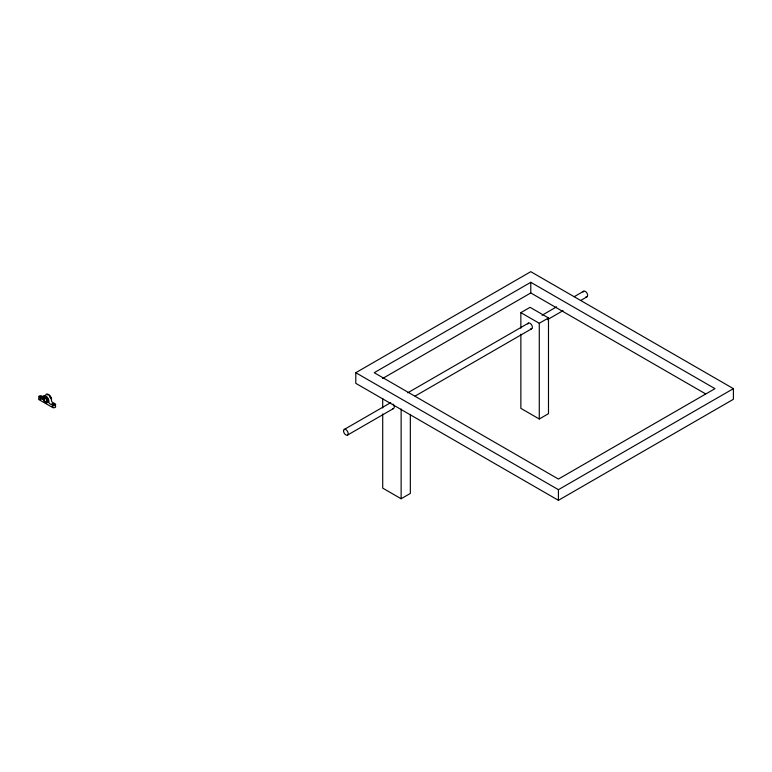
<?xml version="1.0" encoding="UTF-8"?>
<svg xmlns="http://www.w3.org/2000/svg" width="772" height="772" viewBox="0 0 772 772"><rect width="100%" height="100%" fill="white"/><g stroke="black" fill="none" stroke-linecap="round" stroke-linejoin="round"><path stroke-width="1.16" d="M355.796 372.702L530.779 271.676L733.4 388.654L733.4 399.298L558.417 500.324L355.796 383.346L355.796 372.702L558.417 489.689L733.4 388.654M530.779 282.311L374.217 372.702L558.417 479.055L714.978 388.654L530.779 282.311L530.779 292.945L705.618 393.884M382.565 378.521L530.779 292.945M520.859 328.197L520.859 312.641L530.065 307.324L548.487 317.958L548.487 413.676L539.281 418.993L520.859 408.359L520.859 334.18M344.244 429.464L390.053 403.013M407.751 392.794L528.521 323.072M542.05 315.256L556.631 306.841M574.329 296.622L583.7 291.218M520.859 312.641L539.281 323.275L548.487 317.958M347.497 435.099L393.305 408.658M415.172 396.036L531.773 328.708M547.387 319.695L563.01 310.682M580.708 300.462L586.952 296.853M382.709 413.937L382.709 488.116L401.131 498.751L410.337 493.433L410.337 414.467M43.859 397.29L41.775 396.084A1.862 1.071 0 0 0 39.14 396.084A1.862 1.071 0 0 0 39.14 397.599L42.277 399.413L42.807 398.738A4.41 2.548 60 0 1 45.818 395.94A4.41 2.548 60 0 1 48.829 402.212L49.36 403.505L52.496 405.31A1.862 1.071 0 0 0 55.13 405.31A1.862 1.071 0 0 0 55.13 403.795L51.994 401.98L51.463 400.697A4.41 2.548 60 0 0 49.64 395.389A4.41 2.548 60 0 0 45.751 394.666M39.787 399.336L40.646 399.828M53.2 407.076L52.197 406.477M558.417 489.689L558.417 500.324M539.281 323.275L539.281 418.993M401.131 409.015L401.131 498.751M382.709 398.381L382.709 407.954M48.983 395.283A2.982 1.727 60 0 1 49.533 395.679M50.045 396.219A2.982 1.727 60 0 1 51.097 398.931M49.669 396.75A1.93 1.11 60 0 1 49.948 397.155M38.851 398.448A1.862 1.071 0 0 0 39.14 399.742L52.496 407.452A1.862 1.071 0 0 0 55.13 407.452A1.862 1.071 0 0 0 55.13 405.927M43.666 399.742A3.522 2.026 60 0 1 45.606 396.557A3.522 2.026 60 0 1 48.153 401.874A3.522 2.026 60 0 1 44.062 400.562M47.208 394.82A3.522 2.026 60 0 1 47.806 394.878M49.697 396.258A3.522 2.026 60 0 1 50.209 397.011M50.605 397.831A3.522 2.026 60 0 1 50.855 398.67M583.101 292.057A3.252 1.882 60 0 1 586.952 293.09A3.252 1.882 60 0 1 585.919 296.95M393.073 404.055A3.252 1.882 60 0 1 394.202 407.365A3.252 1.882 60 0 1 392.514 408.61M389.928 403.216A3.252 1.882 60 0 1 390.767 402.733M527.845 323.97A3.252 1.882 60 0 1 531.696 324.993A3.252 1.882 60 0 1 530.663 328.853M39.555 396.692C42.026 400.012 42.923 395.148 39.555 396.692M52.1 403.939C54.571 407.249 55.478 402.395 52.1 403.939M43.917 399.066A1.93 1.11 60 0 0 45.963 401.614A1.93 1.11 60 0 0 45.963 398.883A1.93 1.11 60 0 0 43.917 399.066M43.174 398.632A2.982 1.727 60 0 0 46.339 402.579A2.982 1.727 60 0 0 46.339 398.352A2.982 1.727 60 0 0 43.174 398.632M343.569 430.95A3.252 1.882 60 0 0 347.024 435.254A3.252 1.882 60 0 0 347.024 430.641A3.252 1.882 60 0 0 343.569 430.95"/></g></svg>
